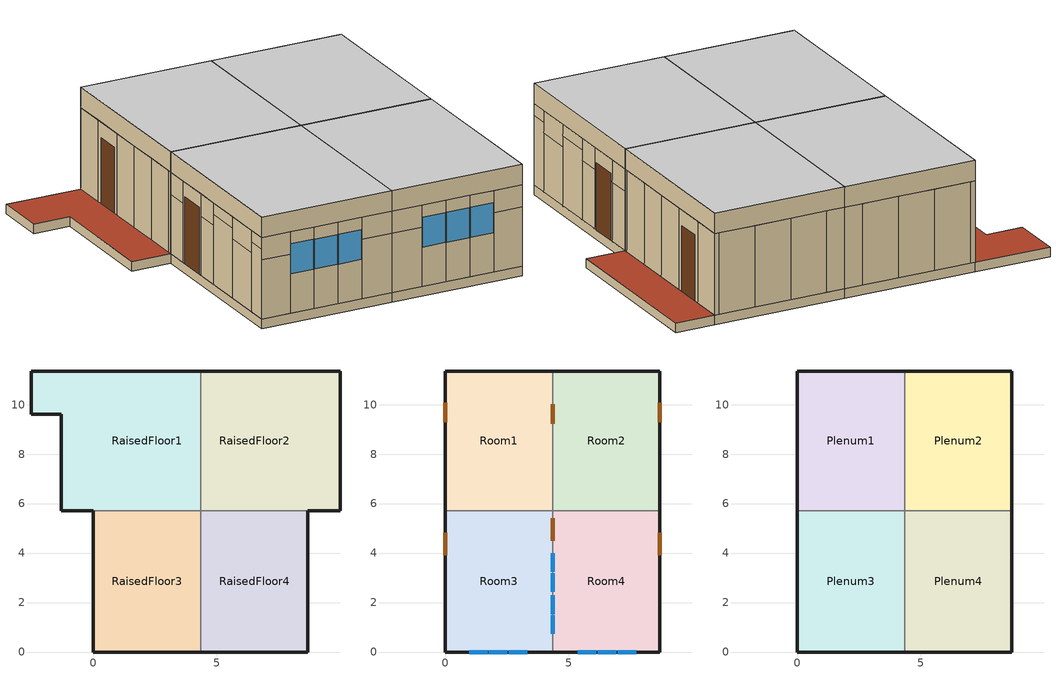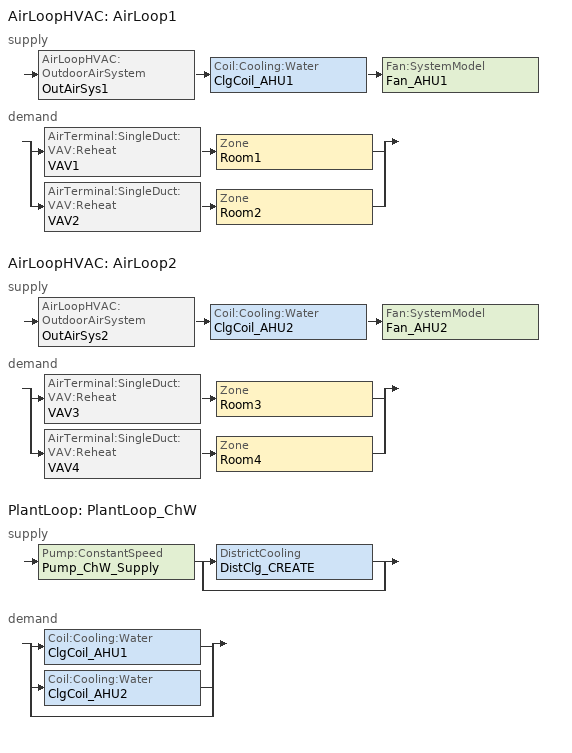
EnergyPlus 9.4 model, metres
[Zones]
RaisedFloor1
 floor adiabatic (Exterior_Floor): 0,11.36 0,5.72 -1.3,5.72 -1.3,9.62 -2.5,9.62 -2.5,11.36 z0; 4.34,11.36 4.34,5.72 0,5.72 0,11.36 z0
 wall outside (RaisedFloor_Panel): 4.34,11.36 0,11.36 -2.5,11.36 -2.5,9.62 -1.3,9.62 -1.3,5.72 0,5.72 z0:0.3
 wall to RaisedFloor2 (RaisedFloor_Panel): 4.34,5.72 4.34,11.36 z0:0.3
 wall to RaisedFloor3 (RaisedFloor_Panel): 0,5.72 4.34,5.72 z0:0.3
 roof outside (M3_Access_Floor): -2.5,11.36 -2.5,9.62 -1.3,9.62 -1.3,5.72 0,5.72 0,11.36 z0.3
RaisedFloor2
 floor adiabatic (Exterior_Floor): 8.68,11.36 8.68,5.72 4.34,5.72 4.34,11.36 z0; 9.98,11.36 9.98,5.72 8.68,5.72 8.68,11.36 z0
 wall outside (RaisedFloor_Panel): 8.68,5.72 9.98,5.72 9.98,11.36 8.68,11.36 4.34,11.36 z0:0.3
 wall to RaisedFloor4 (RaisedFloor_Panel): 4.34,5.72 8.68,5.72 z0:0.3
 roof outside (M3_Access_Floor): 8.68,11.36 8.68,5.72 9.98,5.72 9.98,11.36 z0.3
RaisedFloor3
 floor adiabatic (Exterior_Floor): 4.34,5.72 4.34,0 0,0 0,5.72 z0
 wall outside (RaisedFloor_Panel): 0,5.72 0,0 4.34,0 z0:0.3
 wall to RaisedFloor4 (RaisedFloor_Panel): 4.34,0 4.34,5.72 z0:0.3
 ceiling othersidecoefficients (M3_Access_Floor): 0,5.72 0,0 4.34,0 4.34,5.72 z0.3
RaisedFloor4
 floor adiabatic (Exterior_Floor): 8.68,5.72 8.68,0 4.34,0 4.34,5.72 z0
 wall outside (RaisedFloor_Panel): 4.34,0 8.68,0 8.68,5.72 z0:0.3
Room1
 floor to RaisedFloor1 (M3_Access_Floor): 4.34,11.36 4.34,5.72 0,5.72 0,11.36 z0.3
 wall outside (GreatYear_Operable_Wall): 4.34,11.36 3.74,11.36 2.54,11.36 1.34,11.36 0.14,11.36 0,11.36 0,10.28 0,9.08 0,8 0,6.92 0,5.84 0,5.72 z0.3:2.9
 wall to Room2 (GreatYear_Operable_Wall): 4.34,5.72 4.34,5.92 4.34,6.96 4.34,7.99 4.34,9.03 4.34,10.22 4.34,11.26 4.34,11.36 z0.3:2.9
 wall to Room3 (Dagard_Wall_Panel): 0,5.72 1.2,5.72 / 2.4,5.72 3.6,5.72 z2.54:2.9; 0,5.72 1.2,5.72 / 2.4,5.72 3.6,5.72 z0.3:2.54; 1.2,5.72 2.4,5.72 / 3.6,5.72 4.34,5.72 z2.19:2.9; 1.2,5.72 2.4,5.72 / 3.6,5.72 4.34,5.72 z0.3:2.19
 door inside (GreatYear_Operable_Wall): 4.34,9.22 4.34,10.03 z0.3:2.4
 door (GreatYear_Operable_Wall): 0,10.08 0,9.28 z0.3:2.4
Room2
 floor to RaisedFloor2 (M3_Access_Floor): 8.68,11.36 8.68,5.72 4.34,5.72 4.34,11.36 z0.3
 wall outside (GreatYear_Operable_Wall): 8.68,5.72 8.68,5.84 8.68,6.92 8.68,8 8.68,9.08 8.68,10.28 8.68,11.36 8.54,11.36 7.34,11.36 6.14,11.36 4.94,11.36 4.34,11.36 z0.3:2.9
 wall to Room4 (Dagard_Wall_Panel): 4.34,5.72 4.8,5.72 / 6,5.72 7.2,5.72 z2.19:2.9; 4.34,5.72 4.8,5.72 / 6,5.72 7.2,5.72 z0.3:2.19; 4.8,5.72 6,5.72 / 7.2,5.72 8.68,5.72 z2.54:2.9; 4.8,5.72 6,5.72 / 7.2,5.72 8.68,5.72 z0.3:2.54
 door (GreatYear_Operable_Wall): 8.68,9.28 8.68,10.08 z0.3:2.4
Room3
 floor othersidecoefficients (M3_Access_Floor): 4.34,5.72 4.34,0 0,0 0,5.72 z0.3
 wall outside (Dagard_Wall_Panel): 0,0 0.94,0 / 3.34,0 4.34,0 / 0,1.82 0,0.62 / 0,3.82 0,3.02 / 0,5.72 0,4.92 z2.19:2.9; 0,0 0.94,0 / 3.34,0 4.34,0 / 0,1.82 0,0.62 / 0,3.82 0,3.02 / 0,5.72 0,4.92 z0.3:2.19; 0.94,0 1.74,0 2.54,0 3.34,0 / 0,4.92 0,3.82 z0.3:2.9; 0,0.62 0,0 / 0,3.02 0,1.82 z2.54:2.9; 0,0.62 0,0 / 0,3.02 0,1.82 z0.3:2.54
 wall to Room4 (Dagard_Wall_Panel): 4.34,0 4.34,0.71 / 4.34,4.01 4.34,4.41 / 4.34,5.51 4.34,5.72 z2.19:2.9; 4.34,0 4.34,0.71 / 4.34,4.01 4.34,4.41 / 4.34,5.51 4.34,5.72 z0.3:2.19; 4.34,0.71 4.34,1.51 4.34,2.31 4.34,2.41 4.34,3.21 4.34,4.01 / 4.34,4.41 4.34,5.51 z0.3:2.9
 window inside (Interior_Window): 4.34,0.73 4.34,1.49 / 4.34,1.53 4.34,2.29 / 4.34,2.44 4.34,3.19 / 4.34,3.23 4.34,3.98 z1.56:2.51
 window (Exterior_Window): 0.96,0 1.72,0 / 1.76,0 2.52,0 / 2.56,0 3.31,0 z1.56:2.51
 door inside (Dagard_Wall_Panel): 4.34,4.5 4.34,5.42 z0.3:2.44
 door (Dagard_Wall_Panel): 0,4.83 0,3.92 z0.3:2.44
 ceiling othersidecoefficients (Dagard_Ceiling_Panel): 0,5.72 0,0 4.34,0 4.34,5.72 z2.9
Room4
 floor to RaisedFloor4 (M3_Access_Floor): 8.68,5.72 8.68,0 4.34,0 4.34,5.72 z0.3
 wall outside (Dagard_Wall_Panel): 8.68,0 8.68,0.62 / 8.68,1.82 8.68,3.02 z2.54:2.9; 8.68,0 8.68,0.62 / 8.68,1.82 8.68,3.02 z0.3:2.54; 8.68,0.62 8.68,1.82 / 8.68,3.02 8.68,3.82 / 8.68,4.92 8.68,5.72 / 4.34,0 5.34,0 / 7.74,0 8.68,0 z2.19:2.9; 8.68,0.62 8.68,1.82 / 8.68,3.02 8.68,3.82 / 8.68,4.92 8.68,5.72 / 4.34,0 5.34,0 / 7.74,0 8.68,0 z0.3:2.19; 8.68,3.82 8.68,4.92 / 5.34,0 6.14,0 6.94,0 7.74,0 z0.3:2.9
 window (Exterior_Window): 5.37,0 6.12,0 / 6.17,0 6.92,0 / 6.96,0 7.71,0 z1.56:2.51
 door (Dagard_Wall_Panel): 8.68,3.92 8.68,4.83 z0.3:2.44
Plenum1
 floor to Room1 (Dagard_Ceiling_Panel): 4.34,11.36 4.34,5.72 0,5.72 0,11.36 z2.9
 wall outside (Dagard_Wall_Panel): 4.34,11.36 0,11.36 0,5.72 z2.9:3.55
 wall to Plenum2 (Dagard_Wall_Panel): 4.34,5.72 4.34,11.36 z2.9:3.55
 wall to Plenum3 (Dagard_Wall_Panel): 0,5.72 4.34,5.72 z2.9:3.55
 ceiling adiabatic (Dagard_Roof_Panel): 0,11.36 0,5.72 4.34,5.72 4.34,11.36 z3.55
Plenum2
 floor to Room2 (Dagard_Ceiling_Panel): 8.68,11.36 8.68,5.72 4.34,5.72 4.34,11.36 z2.9
 wall outside (Dagard_Wall_Panel): 8.68,5.72 8.68,11.36 4.34,11.36 z2.9:3.55
 wall to Plenum4 (Dagard_Wall_Panel): 4.34,5.72 8.68,5.72 z2.9:3.55
 ceiling adiabatic (Dagard_Roof_Panel): 4.34,11.36 4.34,5.72 8.68,5.72 8.68,11.36 z3.55
Plenum3
 floor othersidecoefficients (Dagard_Ceiling_Panel): 4.34,5.72 4.34,0 0,0 0,5.72 z2.9
 wall outside (Dagard_Wall_Panel): 0,5.72 0,0 4.34,0 z2.9:3.55
 wall to Plenum4 (Dagard_Wall_Panel): 4.34,0 4.34,5.72 z2.9:3.55
 ceiling adiabatic (Dagard_Roof_Panel): 0,5.72 0,0 4.34,0 4.34,5.72 z3.55
Plenum4
 floor to Room4 (Dagard_Ceiling_Panel): 8.68,5.72 8.68,0 4.34,0 4.34,5.72 z2.9
 wall outside (Dagard_Wall_Panel): 4.34,0 8.68,0 8.68,5.72 z2.9:3.55
 ceiling adiabatic (Dagard_Roof_Panel): 4.34,5.72 4.34,0 8.68,0 8.68,5.72 z3.55
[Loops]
AirLoopHVAC 'AirLoop1'
 supply: AirLoopHVAC:OutdoorAirSystem 'OutAirSys1' > Coil:Cooling:Water 'ClgCoil_AHU1' > Fan:SystemModel 'Fan_AHU1'
 demand: split
  | AirTerminal:SingleDuct:VAV:Reheat 'VAV1' > Zone 'Room1'
  | AirTerminal:SingleDuct:VAV:Reheat 'VAV2' > Zone 'Room2'
AirLoopHVAC 'AirLoop2'
 supply: AirLoopHVAC:OutdoorAirSystem 'OutAirSys2' > Coil:Cooling:Water 'ClgCoil_AHU2' > Fan:SystemModel 'Fan_AHU2'
 demand: split
  | AirTerminal:SingleDuct:VAV:Reheat 'VAV3' > Zone 'Room3'
  | AirTerminal:SingleDuct:VAV:Reheat 'VAV4' > Zone 'Room4'
PlantLoop 'PlantLoop_ChW'
 supply: Pump:ConstantSpeed 'Pump_ChW_Supply' > split
  | DistrictCooling 'DistClg_CREATE'
  | bypass
 demand: split
  | Coil:Cooling:Water 'ClgCoil_AHU1'
  | Coil:Cooling:Water 'ClgCoil_AHU2'
  | bypass
[Building]
SinBerBEST_Testbed: North Axis {deg}=0; Terrain=City; Solar Distribution=FullExterior
[Site:Location]
SINGAPORE: Latitude {deg}=1.37; Longitude {deg}=103.98; Time Zone {hr}=8; Elevation {m}=16
[SizingPeriod:DesignDay] Day of Month=21; Dry-Bulb Temperature Range Modifier Type=DefaultMultipliers; Barometric Pressure {Pa}=101133; Rain Indicator=No; Snow Indicator=No; Daylight Saving Time Indicator=No
Name | Month | Day Type | Maximum Dry-Bulb Temperature {C} | Daily Dry-Bulb Temperature Range {deltaC} | Humidity Condition Type | Wetbulb or DewPoint at Maximum Dry-Bulb {C} | Wind Speed {m/s} | Wind Direction {deg} | Solar Model Indicator | ASHRAE Clear Sky Optical Depth for Beam Irradiance (taub) | ASHRAE Clear Sky Optical Depth for Diffuse Irradiance (taud) | Enthalpy at Maximum Dry-Bulb {J/kg} | Sky Clearness
SINGAPORE_Ann_Clg_4_Condns_DB_MWB | 6 | SummerDesignDay | 33.2 | 5.5 | Wetbulb | 26.4 | 4.1 | 30 | ASHRAETau | 0.494 | 2.03
SINGAPORE_Ann_Clg_4_Condns_DP_MDB | 6 | SummerDesignDay | 29.5 | 5.5 | Dewpoint | 27 | 4.1 | 30 | ASHRAETau | 0.494 | 2.03
SINGAPORE_Ann_Clg_4_Condns_Enth_MDB | 6 | SummerDesignDay | 30.9 | 5.5 | Enthalpy |  | 4.1 | 30 | ASHRAETau | 0.494 | 2.03 | 88500
SINGAPORE_Ann_Clg_4_Condns_WB_MDB | 6 | SummerDesignDay | 30.7 | 5.5 | Wetbulb | 27.7 | 4.1 | 30 | ASHRAETau | 0.494 | 2.03
SINGAPORE_Ann_Htg_99_6_Condns_DB | 12 | WinterDesignDay | 23 | 0 | Wetbulb | 23 | 2 | 320 | ASHRAEClearSky |  |  |  | 0
SINGAPORE_Ann_Htg_Wind_99_6_Condns_WS_MCDB | 12 | WinterDesignDay | 28 | 0 | Wetbulb | 28 | 8.3 | 320 | ASHRAEClearSky |  |  |  | 0
SINGAPORE_Ann_Hum_n_99_6_Condns_DP_MCDB | 12 | WinterDesignDay | 28.4 | 0 | Dewpoint | 20.9 | 2 | 320 | ASHRAEClearSky |  |  |  | 0
[Site:GroundTemperature:BuildingSurface]
20, 20, 20, 20, 20, 20, 20, 20, 20, 20, 20, 20
[Material] Thermal Absorptance=0.9
Name | Roughness | Thickness {m} | Conductivity {W/m-K} | Density {kg/m3} | Specific Heat {J/kg-K} | Solar Absorptance | Visible Absorptance
Chipboard | Smooth | 0.019 | 0.144 | 800 | 1300 | 0.7 | 0.7
MAT_CC05_4_HW_CONCRETE | Rough | 0.1016 | 1.311 | 2240 | 836.8 | 0.85 | 0.85
Rockwool | Rough | 0.067 | 0.033 | 60 | 840 | 0.7 | 0.7
Rubber_Matting | Rough | 0.003 | 45.28 | 7824 | 500 | 0.7 | 0.7
[Material:NoMass] Thermal Absorptance=0.9
Name | Roughness | Thermal Resistance {m2-K/W} | Solar Absorptance | Visible Absorptance
CP02_CARPET_PAD | Smooth | 0.1 | 0.8 | 0.8
Dagard_SM60 | Rough | 0.84746 | 0.7 | 0.7
Dagard_SM60_ceiling | Rough | 0.178 | 0.7 | 0.7
Bolted_Stringer | MediumRough | 0.13986 | 0.7 | 0.7
High_Rvalue | MediumRough | 0.2 | 0.7 | 0.7
[WindowMaterial:SimpleGlazingSystem]
Double_Glazed_Unit: U-Factor {W/m2-K}=3.96; Solar Heat Gain Coefficient=0.235
[Construction]
Dagard_Wall_Panel: Dagard_SM60
Exterior_Floor: MAT_CC05_4_HW_CONCRETE, CP02_CARPET_PAD
Exterior_Window; Interior_Window: Double_Glazed_Unit
GreatYear_Operable_Wall: Chipboard, Rockwool, Chipboard
M3_Access_Floor: Bolted_Stringer
RaisedFloor_Panel: Rubber_Matting
Dagard_Ceiling_Panel: Dagard_SM60_ceiling
Dagard_Roof_Panel: High_Rvalue
[Zone]
Name | Part of Total Floor Area
Plenum1; Plenum2; Plenum3; Plenum4; RaisedFloor1; RaisedFloor2; RaisedFloor3; RaisedFloor4 | No
Room1 | Yes
Room2; Room3; Room4
[SurfaceProperty:OtherSideCoefficients] Combined Convective/Radiative Film Coefficient {W/m2-K}=0; Constant Temperature {C}=0; Constant Temperature Coefficient=1
Name | Constant Temperature Schedule
oscoef_Plenum3_Floor | RTDi_ceilling
oscoef_RaisedFloor3_Ceiling | RTDi_floor
oscoef_Room3_Ceiling | RTDe_ceilling
oscoef_Room3_RaisedFloor | RTDe_floor
[People] Number of People Schedule=Always_Off; Number of People Calculation Method=People; Number of People=4; Fraction Radiant=0.3; Activity Level Schedule=Schcmpt_Activity
Name | Zone or ZoneList
People_Room1 | Room1
People_Room2 | Room2
People_Room3 | Room3
People_Room4 | Room4
[Lights] Fraction Replaceable=1
Name | Zone or ZoneList | Schedule | Design Level Calculation Method | Watts per Zone Floor Area {W/m2} | Lighting Level {W}
Lights_Room1 | Room1 | Always_Off | Watts/Area | 10.6563
Lights_Room2 | Room2 | Always_Off | Watts/Area | 10.6563
Lights_Room3 | Room3 | Always_On | LightingLevel |  | 223
Lights_Room4 | Room4 | Always_Off | Watts/Area | 10.6563
[ElectricEquipment]
Name | Zone or ZoneList | Schedule | Design Level Calculation Method | Watts per Zone Floor Area {W/m2} | Design Level {W}
ElecEquip_Room1 | Room1 | Schcmpt_Equipment | Watts/Area | 6.8889
ElecEquip_Room2 | Room2 | Schcmpt_Equipment | Watts/Area | 6.8889
ElecEquip_Room3 | Room3 | Schcmpt_Equipment_room3 | EquipmentLevel |  | 530
ElecEquip_Room4 | Room4 | Schcmpt_Equipment | Watts/Area | 6.8889
[ZoneInfiltration:DesignFlowRate]
Name | Zone or ZoneList | Schedule | Design Flow Rate Calculation Method | Flow per Exterior Surface Area {m3/s-m2} | Air Changes per Hour {1/hr}
Infiltration_Plenum1 | Plenum1 | Schcmpt_Infiltration | Flow/ExteriorArea | 0.00030226
Infiltration_Plenum2 | Plenum2 | Schcmpt_Infiltration | Flow/ExteriorArea | 0.00030226
Infiltration_Plenum3 | Plenum3 | Schcmpt_Infiltration | Flow/ExteriorArea | 0.00030226
Infiltration_Plenum4 | Plenum4 | Schcmpt_Infiltration | Flow/ExteriorArea | 0.000226568
Infiltration_Room1 | Room1 | Always_On | AirChanges/Hour |  | 0.297
Infiltration_Room2 | Room2 | Always_On | AirChanges/Hour |  | 0.4903
Infiltration_Room3 | Room3 | Always_On | AirChanges/Hour |  | 0.1053
Infiltration_Room4 | Room4 | Always_On | AirChanges/Hour |  | 0.297
[DesignSpecification:OutdoorAir]
DesignSpec_OutAir: Outdoor Air Method=Flow/Person; Outdoor Air Flow per Person {m3/s-person}=0.00944
[Sizing:Zone]
Rooms: Zone Cooling Design Supply Air Temperature Input Method=SupplyAirTemperature; Zone Cooling Design Supply Air Temperature {C}=14; Zone Heating Design Supply Air Temperature Input Method=SupplyAirTemperature; Zone Heating Design Supply Air Temperature {C}=30; Zone Cooling Design Supply Air Humidity Ratio {kgWater/kgDryAir}=0.008; Zone Heating Design Supply Air Humidity Ratio {kgWater/kgDryAir}=0.008; Design Specification Outdoor Air Object=DesignSpec_OutAir; Zone Heating Sizing Factor=0; Zone Cooling Sizing Factor=0; Cooling Design Air Flow Method=DesignDay; Cooling Design Air Flow Rate {m3/s}=0; Cooling Minimum Air Flow per Zone Floor Area {m3/s-m2}=0.000762; Cooling Minimum Air Flow {m3/s}=0; Cooling Minimum Air Flow Fraction=0.2; Heating Design Air Flow Method=DesignDay; Heating Design Air Flow Rate {m3/s}=0; Heating Maximum Air Flow per Zone Floor Area {m3/s-m2}=0.002032; Heating Maximum Air Flow {m3/s}=0.141576; Heating Maximum Air Flow Fraction=0.3; Account for Dedicated Outdoor Air System=No; Dedicated Outdoor Air System Control Strategy=NeutralSupplyAir; Dedicated Outdoor Air Low Setpoint Temperature for Design {C}=autosize; Dedicated Outdoor Air High Setpoint Temperature for Design {C}=autosize
[Sizing:System] Type of Load to Size On=Sensible; Design Outdoor Air Flow Rate {m3/s}=Autosize; Central Heating Maximum System Air Flow Ratio=0.3; Preheat Design Temperature {C}=7; Preheat Design Humidity Ratio {kgWater/kgDryAir}=0.008; Precool Design Temperature {C}=11; Precool Design Humidity Ratio {kgWater/kgDryAir}=0.008; Central Cooling Design Supply Air Temperature {C}=14; Central Heating Design Supply Air Temperature {C}=10; Type of Zone Sum to Use=NonCoincident; 100% Outdoor Air in Cooling=No; 100% Outdoor Air in Heating=No; Central Cooling Design Supply Air Humidity Ratio {kgWater/kgDryAir}=0.008; Central Heating Design Supply Air Humidity Ratio {kgWater/kgDryAir}=0.008; Cooling Supply Air Flow Rate Method=DesignDay; Cooling Supply Air Flow Rate {m3/s}=0; Heating Supply Air Flow Rate Method=DesignDay; Heating Supply Air Flow Rate {m3/s}=0; System Outdoor Air Method=ZoneSum; Zone Maximum Outdoor Air Fraction=1; Cooling Design Capacity Method=CoolingDesignCapacity; Cooling Design Capacity {W}=Autosize; Heating Design Capacity Method=HeatingDesignCapacity; Heating Design Capacity {W}=Autosize; Central Cooling Capacity Control Method=VAV
AirLoop1; AirLoop2
[Sizing:Plant]
PlantLoop_ChW: Loop Type=Cooling; Design Loop Exit Temperature {C}=7.5; Loop Design Temperature Difference {deltaC}=5
[ZoneControl:Thermostat]
Name | Zone or ZoneList | Control Type Schedule | Control 1
ZoneCtrlThermo_Room1 | Room1 | SchConst_CtrlType_Room1 | ThermoSetpoint_Room1
ZoneCtrlThermo_Room2 | Room2 | SchConst_CtrlType_Room2 | ThermoSetpoint_Room2
ZoneCtrlThermo_Room3 | Room3 | SchConst_CtrlType_Room3 | ThermoSetpoint_Room3
ZoneCtrlThermo_Room4 | Room4 | SchConst_CtrlType_Room4 | ThermoSetpoint_Room4
[ThermostatSetpoint:SingleHeatingOrCooling]
Name | Setpoint Temperature Schedule
ThermoSetpoint_Room1 | SchCmpt_Setpoint_Room1
ThermoSetpoint_Room2 | SchCmpt_Setpoint_Room2
ThermoSetpoint_Room3 | SchCmpt_Setpoint_Room3
ThermoSetpoint_Room4 | SchCmpt_Setpoint_Room4
[AirTerminal:SingleDuct:VAV:Reheat] Maximum Air Flow Rate {m3/s}=Autosize; Zone Minimum Air Flow Input Method=Constant; Constant Minimum Air Flow Fraction=0.3; Maximum Hot Water or Steam Flow Rate {m3/s}=Autosize; Minimum Hot Water or Steam Flow Rate {m3/s}=0; Damper Heating Action=ReverseWithLimits; Maximum Flow per Zone Floor Area During Reheat {m3/s-m2}=autosize; Maximum Flow Fraction During Reheat=autosize
Name | Availability Schedule | Reheat Coil | Convergence Tolerance
VAV1 | Always_Off | HtgCoil1 | 0.001
VAV2 | Always_Off | HtgCoil2 | 0.002
VAV3 | Always_On | HtgCoil3 | 0.003
VAV4 | Always_Off | HtgCoil4 | 0.004
[Zone equipment]
Room1: VAV1
Room2: VAV2
Room3: VAV3
Room4: VAV4
[Fan:SystemModel] Electric Power Minimum Flow Rate Fraction=0.2; Motor In Air Stream Fraction=1
Name | Availability Schedule | Design Maximum Air Flow Rate {m3/s} | Speed Control Method | Design Pressure Rise {Pa} | Motor Efficiency | Design Electric Power Consumption {W} | Fan Total Efficiency | Electric Power Function of Flow Fraction Curve | Number of Speeds
Fan_AHU1 | Always_Off | 0.417 | Continuous | 841 | 0.825 | 850 | 0.592 | Fan_AHU1_Curve
Fan_AHU2 | Always_On | 0.575 | Continuous | 712.3 | 0.825 | 850 | 0.602 | Fan_AHU2_Curve
Fan_Exhaust1 | Always_Off | 0.167 | Discrete | 139 | 0.9 | 60 |  |  | 1
Fan_Exhaust2 | Always_On | 0.167 | Discrete | 139 | 0.9 | 60 |  |  | 1
[Coil:Cooling:Water] Design Water Flow Rate {m3/s}=0.001295; Design Air Flow Rate {m3/s}=0.417; Design Inlet Water Temperature {C}=7; Design Inlet Air Temperature {C}=32; Design Outlet Air Temperature {C}=17.4; Design Inlet Air Humidity Ratio {kgWater/kgDryAir}=0.0276; Design Outlet Air Humidity Ratio {kgWater/kgDryAir}=0.0124; Type of Analysis=SimpleAnalysis; Heat Exchanger Configuration=CounterFlow
Name | Availability Schedule
ClgCoil_AHU1 | Always_Off
ClgCoil_AHU2 | Always_On
[Coil:Heating:Electric] Efficiency=1; Nominal Capacity {W}=Autosize
Name | Availability Schedule
HtgCoil1; HtgCoil2; HtgCoil4 | Always_Off
HtgCoil3 | Always_On
[Controller:WaterCoil] Control Variable=Temperature; Action=Reverse; Actuator Variable=Flow; Controller Convergence Tolerance {deltaC}=autosize; Minimum Actuated Flow {m3/s}=1e-07
Ctrlr_ClgCoil_AHU2; Ctrlr_ClgCoil_AHU1
[Controller:OutdoorAir] Minimum Outdoor Air Flow Rate {m3/s}=Autosize; Maximum Outdoor Air Flow Rate {m3/s}=Autosize; Economizer Control Type=NoEconomizer; Economizer Control Action Type=ModulateFlow; Lockout Type=NoLockout; Minimum Limit Type=ProportionalMinimum
CtrlrLst_OutAir1; CtrlrLst_OutAir2
[AirLoopHVAC] Design Supply Air Flow Rate {m3/s}=Autosize
AirLoop1; AirLoop2
[Pump:ConstantSpeed]
Pump_ChW_Supply: Design Flow Rate {m3/s}=Autosize; Design Pump Head {Pa}=179352; Design Power Consumption {W}=Autosize; Motor Efficiency=0.9; Fraction of Motor Inefficiencies to Fluid Stream=0; Pump Control Type=Continuous
[DistrictCooling]
DistClg_CREATE: Nominal Capacity {W}=1e+06
[PlantLoop]
PlantLoop_ChW: Fluid Type=Water; Plant Equipment Operation Scheme=PlantEquipOptSch_ChW; Maximum Loop Temperature {C}=98; Minimum Loop Temperature {C}=0; Maximum Loop Flow Rate {m3/s}=0.0011; Minimum Loop Flow Rate {m3/s}=0; Plant Loop Volume {m3}=Autocalculate; Load Distribution Scheme=SequentialLoad
[PlantEquipmentList]
PlantEquipLst_ChW: DistClg_CREATE
[PlantEquipmentOperation:CoolingLoad]
PlantEquipOpt_ChW: Load Range 1 Lower Limit {W}=0; Load Range 1 Upper Limit {W}=1e+06; Range 1 Equipment List=PlantEquipLst_ChW
[PlantEquipmentOperationSchemes]
PlantEquipOptSch_ChW: Control Scheme 1=PlantEquipOpt_ChW; Control Scheme 1 Schedule=SchConst_AlwaysOn
[AvailabilityManager:Scheduled]
Name | Schedule
AvailManSch_AirLoop1 | Always_Off
AvailManSch_AirLoop2; AvailManSch_PlantLoop | Always_On
[SetpointManager:Scheduled] Control Variable=Temperature
Name | Schedule | Setpoint Node or NodeList
SetpointManSch_AirSupTemp_AirLoop1 | SchCmpt_AirSupTemp_AirLoop1 | NodeOutlet_Air_Supply1
SetpointManSch_AirSupTemp_AirLoop2 | SchCmpt_AirSupTemp_AirLoop2 | NodeOutlet_Air_Supply2
SetpointManSch_ChW_Supply_Temp | Schcmpt_Temp_chw_Supply | NodeOutlet_Water_Pipe_ChW_Supply
[Schedule:Compact]
Schcmpt_Activity: Through: 12/31, For: AllDays, Until: 24:00, 120, For: AllOtherDays, Until: 24:00, 0
Schcmpt_Temp_chw_Supply: Through: 12/31, For: AllDays, Until: 24:00, 6.7, For: AllOtherDays, Until: 24:00, 0
Schcmpt_Equipment: Through: 12/31, For: Saturday, Until: 06:00, 0.3, Until: 08:00, 0.4, Until: 14:00, 0.5, Until: 17:00, 0.35, Until: 24:00, 0.3, For: SummerDesignDay, Until: 24:00, 1, For: Sunday, Until: 24:00, 0.3, For: Weekdays Holidays, Until: 08:00, 0.4, Until: 12:00, 0.9, Until: 13:00, 0.8, Until: 17:00, 0.9, Until: 18:00, 0.8, Until: 20:00, 0.6, Until: 22:00, 0.5, Until: 24:00, 0.4, For: WinterDesignDay, Until: 24:00, 0, For: AllOtherDays, Until: 24:00, 0
Schcmpt_Infiltration: Through: 12/31, For: Saturday WinterDesignDay, Until: 06:00, 1, Until: 18:00, 0.25, Until: 24:00, 1, For: Sunday, Until: 24:00, 1, For: Weekdays Holidays SummerDesignDay, Until: 06:00, 1, Until: 22:00, 0.25, Until: 24:00, 1, For: AllOtherDays, Until: 24:00, 0
SchCmpt_Setpoint_Room1; SchCmpt_Setpoint_Room2; SchCmpt_Setpoint_Room4: Through: 12/31, For: AllDays, Until: 24:00, 24
SchCmpt_Setpoint_Room3: Through: 12/31, For: Monday, Until: 24:00, 24, For: Tuesday, Until: 24:00, 26, For: Wednesday, Until: 24:00, 26, For: Thursday, Until: 24:00, 24, For: Friday, Until: 24:00, 21, For: Saturday, Until: 24:00, 21, For: Sunday, Until: 24:00, 21, For: SummerDesignDay WinterDesignDay, Until: 24:00, 24, For: AllOtherDays, Until: 24:00, 24
SchCmpt_AirSupTemp_AirLoop1; SchCmpt_AirSupTemp_AirLoop2: Through: 12/31, For: AllDays, Until: 24:00, 14
Always_On: THROUGH: 12/31, FOR: AllDays, UNTIL: 24:00, 1
Always_Off: THROUGH: 12/31, FOR: AllDays, UNTIL: 24:00, 0
Schcmpt_Equipment_room3: Through: 12/31, For: Monday, Until: 08:00, 0, Until: 18:00, 1, Until:24:00, 0, For: Tuesday, Until: 08:00, 0, Until: 18:00, 1, Until: 24:00, 0, For: Wednesday, Until: 08:00, 0, Until: 12:00, 1, Until: 14:00, 0, Until: 18:00, 1, Until: 24:00, 0, For: Thursday, Until: 08:00, 0, Until: 12:00, 1, Until: 14:00, 0, Until: 18:00, 1, Until: 24:00, 0, For: Friday, Until: 24:00, 0, For: Saturday, Until: 24:00, 0, For: Sunday, Until: 24:00, 0, For:AllOtherDays, Until: 24:00, 0
[Schedule:Constant]
Name | Hourly Value
SchConst_AlwaysOn | 1
SchConst_CtrlType_Room1; SchConst_CtrlType_Room2; SchConst_CtrlType_Room3; SchConst_CtrlType_Room4 | 3
[Schedule:File] File=C:/Users/Cen Chao/Dropbox (Personal)/open-model-data-repo/analysis/calibrition/table/RTD_0625_0702.csv; Rows to Skip at Top=1; Number of Hours of Data=8760; Column Separator=Comma; Interpolate to Timestep=No; Minutes per Item=1
Name | Column Number
RTDe_ceilling | 13
RTDi_ceilling | 14
RTDe_floor | 15
RTDi_floor | 16
[Curve:Quartic] Coefficient1 Constant=0.00153024; Coefficient2 x=0.00520806; Coefficient3 x**2=1.10862; Coefficient4 x**3=-0.116356; Coefficient5 x**4=0; Minimum Value of x=0; Maximum Value of x=1
Fan_AHU1_Curve; Fan_AHU2_Curve
